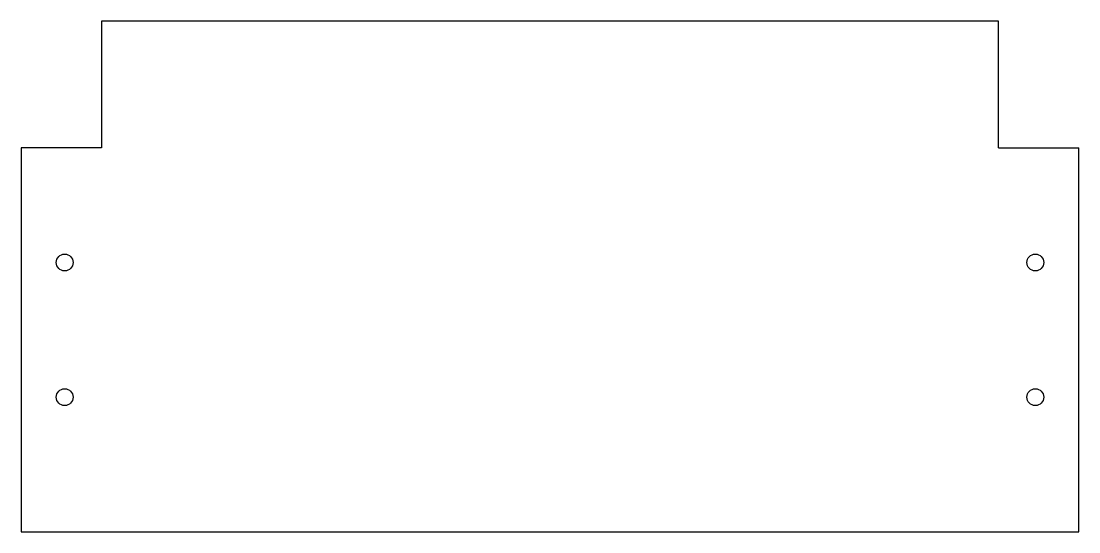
# Model space of a CAD drawing. Header units: millimetres. Extents: x 239 to 440, y 142 to 239.
import ezdxf

# ---------------------------------------------------------------- set-up
doc = ezdxf.new("R2010")
doc.units = ezdxf.units.MM
doc.header["$MEASUREMENT"] = 0
doc.layers.get('0').update_dxf_attribs({"lineweight": 0})

msp = doc.modelspace()

# ---------------------------------------------------------------- linework, layer by layer
at = {"color": 18, "lineweight": 25, "true_color": 0x000000}
for p, q in [((254.54, 215.03), (239.29, 215.03)), ((424.54, 215.03), (439.79, 215.03))]:
    msp.add_line(p, q, dxfattribs=at)
for points in [[(424.54, 215.03), (424.54, 239.03), (254.54, 239.03), (254.54, 215.03)], [(239.29, 215.03), (239.29, 142.33), (439.79, 142.33), (439.79, 215.03)]]:
    msp.add_lwpolyline(points, dxfattribs=at)
at = {"color": 1, "lineweight": 25, "true_color": 0xff0000}
for centre in [(247.54, 193.33), (431.54, 193.33), (247.54, 167.83), (431.54, 167.83)]:
    msp.add_circle(centre, 1.6, dxfattribs=at)

doc.saveas('drawing.dxf')
